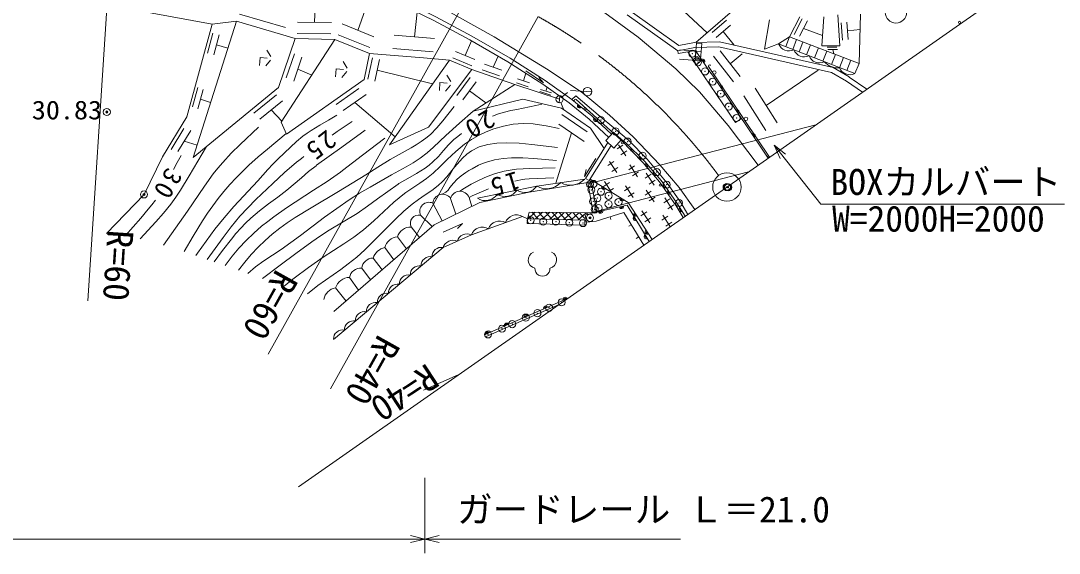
# Model space of a CAD drawing. Units: millimetres, scale not verified. Extents: x 40000 to 680000, y 20000 to 380000.
# Drawn here: x 286300 to 359365, y 243195 to 280670 of the extents above; entities that cross this region are included whole.
import ezdxf
from ezdxf.enums import TextEntityAlignment as Align

# ---------------------------------------------------------------- set-up
doc = ezdxf.new("R2010")
doc.units = ezdxf.units.MM
doc.header["$LTSCALE"] = 1000
doc.header["$PDMODE"] = 32
doc.header["$PDSIZE"] = 500
doc.linetypes.add('CHAIN', pattern=[18.5, 12, -1.5, 3.5, -1.5])
for name, color, linetype, lineweight in [('M-BGD', 7, 'Continuous', 13), ('M-BMK', 2, 'CHAIN', 13), ('M-STR-HTXT', 7, 'Continuous', 13)]:
    doc.layers.add(name, color=color, linetype=linetype, lineweight=lineweight)
doc.layers.add('M-OTRS', color=6, linetype='Continuous')
doc.styles.add('ＭＳ ゴシック', font='')
doc.styles.get('ＭＳ ゴシック').set_extended_font_data('MS Gothic')

msp = doc.modelspace()

# ---------------------------------------------------------------- linework, layer by layer
at = {"layer": 'M-BGD'}
for p, q in [((369223, 292219), (305830, 247871)), ((292969, 290889), (291026, 260952)), ((318325, 283407), (303704, 257211)), ((306966, 280558), (307067, 283088)), ((290164, 282210), (299757, 280432)), ((331901, 282337), (334585, 279814)), ((310024, 279989), (310679, 281839)), ((315941, 281574), (319607, 279531)), ((336385, 281364), (333794, 279134)), ((301481, 280636), (298429, 271054)), ((301481, 280636), (299757, 280432)), ((301481, 280636), (305610, 279417)), ((304927, 280195), (301698, 281134)), ((322701, 280964), (308081, 254768)), ((313996, 279536), (314183, 281264)), ((327387, 281225), (329744, 279513)), ((334951, 279838), (335956, 280703)), ((338969, 280729), (338634, 278663)), ((340388, 279533), (341112, 280947)), ((340709, 279714), (341267, 280806)), ((341094, 279576), (341653, 280669)), ((342665, 278896), (342811, 280935)), ((343936, 278909), (343781, 281084)), ((345300, 277660), (345371, 281137)), ((299757, 280432), (297973, 273910)), ((308156, 280551), (305776, 280566)), ((311138, 279536), (308909, 280442)), ((335224, 279491), (336229, 280356)), ((335727, 279924), (336493, 278949)), ((341373, 280122), (342718, 279643)), ((344113, 279293), (344026, 280517)), ((344519, 279342), (344432, 280565)), ((344475, 279954), (345349, 280058)), ((299437, 278392), (299822, 279802)), ((299876, 278264), (300262, 279674)), ((305610, 279417), (304443, 275971)), ((308406, 279359), (304617, 273535)), ((305610, 279417), (308406, 279359)), ((308125, 279759), (305745, 279773)), ((308406, 279359), (310838, 278355)), ((310870, 278781), (308641, 279686)), ((315417, 279423), (312574, 279649)), ((317562, 278229), (318022, 279258)), ((319607, 279531), (323280, 277285)), ((329744, 279513), (332391, 277278)), ((339622, 279041), (340388, 279533)), ((340119, 278847), (340381, 279535)), ((345300, 277660), (340388, 279533)), ((340612, 278654), (340876, 279347)), ((341070, 278475), (341336, 279172)), ((300069, 278969), (300876, 278735)), ((303899, 278149), (303621, 278610)), ((315315, 278480), (312472, 278706)), ((318237, 277946), (316887, 278512)), ((332557, 278365), (332521, 278562)), ((332557, 278365), (333772, 278586)), ((334177, 278498), (332681, 278614)), ((333759, 277966), (333846, 279088)), ((333772, 278586), (334786, 277075)), ((333846, 279088), (334220, 279059)), ((334220, 279059), (334133, 277937)), ((336907, 276753), (335505, 278545)), ((338634, 278663), (339622, 279041)), ((344975, 276949), (339622, 279041)), ((341588, 278273), (341856, 278973)), ((342153, 278052), (342422, 278758)), ((343936, 278909), (342665, 278896)), ((342742, 277822), (343013, 278532)), ((343039, 278815), (343728, 278822)), ((343085, 278647), (343774, 278654)), ((343429, 278650), (343513, 278342)), ((303142, 278083), (303098, 277522)), ((303640, 278044), (303142, 278083)), ((303880, 277900), (303534, 277488)), ((304981, 276659), (305553, 278350)), ((305511, 276425), (306084, 278116)), ((309256, 277344), (308978, 277804)), ((310838, 278355), (310465, 276545)), ((310710, 276549), (311042, 278067)), ((310838, 278355), (314642, 278069)), ((311213, 276426), (311544, 277943)), ((316459, 277899), (312245, 271937)), ((314642, 278069), (316459, 277899)), ((316459, 277899), (318026, 277241)), ((318038, 277500), (316688, 278067)), ((319542, 277393), (319879, 278189)), ((332658, 277959), (334154, 277843)), ((333880, 278162), (333561, 277889)), ((333561, 277889), (333835, 277569)), ((334133, 277937), (333759, 277966)), ((333835, 277569), (334154, 277843)), ((334154, 277843), (333880, 278162)), ((336442, 276377), (335040, 278169)), ((336206, 277649), (337058, 278338)), ((343344, 277586), (343617, 278302)), ((343913, 277364), (344188, 278084)), ((344423, 277164), (344700, 277889)), ((345300, 277660), (344975, 276949)), ((305797, 277271), (306769, 276843)), ((308498, 277277), (308455, 276716)), ((308997, 277238), (308498, 277277)), ((309236, 277094), (308891, 276682)), ((311379, 277185), (315277, 276226)), ((314999, 273187), (318026, 277241)), ((318026, 277241), (321071, 276178)), ((319983, 276785), (318766, 277210)), ((320151, 277181), (318933, 277606)), ((321669, 276439), (321829, 276988)), ((321839, 277136), (323086, 276302)), ((323280, 277285), (325806, 275611)), ((332391, 277278), (334055, 275658)), ((334698, 277442), (338984, 271065)), ((334786, 277075), (335032, 276747)), ((338742, 274716), (342411, 277192)), ((310465, 276545), (304990, 272688)), ((315796, 276321), (315753, 275760)), ((316295, 276282), (315796, 276321)), ((316554, 276388), (316276, 276848)), ((316989, 275414), (317929, 276673)), ((317410, 275103), (318350, 276362)), ((322001, 276024), (321174, 276297)), ((322083, 276303), (321255, 276576)), ((323086, 276302), (322761, 276682)), ((335032, 276747), (337004, 273796)), ((344391, 276422), (345528, 275643)), ((344589, 276711), (345834, 275857)), ((298379, 274621), (298749, 275974)), ((304443, 275971), (298429, 271054)), ((298765, 274483), (299135, 275836)), ((302695, 274161), (304294, 275468)), ((308496, 274771), (310095, 275898)), ((308993, 274349), (310592, 275475)), ((316534, 276138), (316189, 275726)), ((317880, 275732), (319028, 274882)), ((321071, 276178), (318131, 274313)), ((321071, 276178), (324206, 275145)), ((323591, 275434), (322828, 275685)), ((323634, 275592), (322871, 275843)), ((323253, 275718), (323331, 276007)), ((324775, 275632), (324395, 275307)), ((324976, 275773), (326472, 275657)), ((325806, 275611), (327714, 274037)), ((334055, 275658), (336080, 273287)), ((339520, 273497), (337963, 275935)), ((298950, 275160), (299657, 274907)), ((303109, 273736), (304708, 275043)), ((309793, 274912), (312638, 272492)), ((318131, 274313), (321628, 275154)), ((321628, 275154), (324348, 274509)), ((324225, 275394), (324187, 274896)), ((324300, 274914), (324488, 274451)), ((325076, 275125), (325349, 275385)), ((326929, 274038), (325349, 275385)), ((328531, 272288), (325371, 275137)), ((338721, 272958), (337164, 275395)), ((303908, 274390), (304667, 273611)), ((324348, 274509), (326384, 273104)), ((324371, 274077), (326144, 272853)), ((327714, 274037), (329392, 272510)), ((296276, 271103), (297973, 273910)), ((304990, 272688), (304617, 273535)), ((324159, 273391), (325931, 272167)), ((342244, 273346), (326212, 269197)), ((336080, 273287), (338185, 270506)), ((337004, 273796), (336590, 273516)), ((337229, 273479), (337004, 273796)), ((337229, 273479), (338884, 270995)), ((296871, 271608), (297764, 273085)), ((297361, 271459), (298254, 272935)), ((312245, 271937), (314999, 273187)), ((325045, 272779), (323946, 269232)), ((326384, 273104), (327346, 271668)), ((328008, 272828), (327458, 272233)), ((328573, 272305), (328008, 272828)), ((297808, 272197), (298706, 271922)), ((326044, 269575), (327610, 272092)), ((326299, 269416), (327834, 271885)), ((327458, 272233), (328023, 271710)), ((328023, 271710), (328573, 272305)), ((328669, 271925), (328251, 271651)), ((328872, 271161), (328358, 271943)), ((330091, 270663), (328531, 272288)), ((328573, 272305), (328883, 272075)), ((330199, 270767), (328883, 272075)), ((329392, 272510), (331270, 270522)), ((296276, 271103), (294973, 268446)), ((328943, 271507), (328526, 271233)), ((326755, 270983), (325964, 269709)), ((328024, 270758), (327606, 270484)), ((328227, 269994), (327713, 270775)), ((329493, 270454), (329075, 270179)), ((329695, 269690), (329146, 270526)), ((331239, 269327), (330091, 270663)), ((330199, 270767), (331358, 269419)), ((331270, 270522), (332614, 268930)), ((325964, 269709), (326078, 270195)), ((337509, 270033), (326572, 267203)), ((328298, 270340), (327880, 270066)), ((329767, 270036), (329349, 269762)), ((330658, 269867), (330240, 269592)), ((330861, 269103), (330311, 269938)), ((318429, 268183), (322602, 269037)), ((322081, 268608), (326195, 269290)), ((322602, 269037), (325977, 269528)), ((326299, 269416), (326044, 269575)), ((326441, 269334), (326195, 269290)), ((326195, 269290), (326582, 267148)), ((329041, 267878), (326371, 269533)), ((326441, 269334), (326828, 267193)), ((327720, 269289), (327302, 269015)), ((327872, 268602), (327373, 269361)), ((329188, 268985), (328771, 268711)), ((329391, 268221), (328842, 269057)), ((330932, 269449), (330514, 269174)), ((332410, 267655), (331239, 269327)), ((331358, 269419), (331589, 269092)), ((331589, 269092), (332536, 267737)), ((332614, 268930), (333718, 267381)), ((294973, 268446), (292333, 265692)), ((316545, 268167), (316916, 267055)), ((317839, 268229), (318039, 267606)), ((318589, 267876), (322081, 268608)), ((327994, 268871), (327724, 268694)), ((329463, 268567), (329045, 268293)), ((330657, 268681), (330239, 268406)), ((330860, 267917), (330311, 268753)), ((330932, 268263), (330514, 267989)), ((332166, 267363), (331617, 268199)), ((315292, 267836), (315952, 266582)), ((315378, 266300), (318589, 267876)), ((326582, 267148), (328971, 267685)), ((328971, 267685), (330510, 265137)), ((330722, 265285), (329041, 267878)), ((331964, 268127), (331546, 267852)), ((332238, 267709), (331820, 267435)), ((332916, 266820), (332410, 267655)), ((333039, 266906), (332536, 267737)), ((314431, 266983), (315237, 266179)), ((321595, 266891), (318002, 265602)), ((321595, 266891), (321943, 266741)), ((321934, 266392), (321943, 266741)), ((322062, 267208), (321943, 266741)), ((325992, 266645), (321943, 266741)), ((322208, 266735), (321999, 266962)), ((322503, 267202), (322000, 266740)), ((322062, 267208), (326582, 267148)), ((322694, 266724), (322251, 267205)), ((323013, 267195), (322505, 266728)), ((323180, 266712), (322732, 267199)), ((323523, 267189), (323009, 266716)), ((323666, 266700), (323213, 267193)), ((324033, 267182), (323513, 266704)), ((324152, 266689), (323695, 267186)), ((324543, 267175), (324017, 266692)), ((324638, 266677), (324176, 267180)), ((325052, 267168), (324521, 266680)), ((325124, 266666), (324657, 267174)), ((325562, 267162), (325025, 266668)), ((325610, 266654), (325138, 267167)), ((326072, 267155), (325529, 266656)), ((325996, 266751), (325620, 267161)), ((326006, 266981), (326582, 267148)), ((326100, 266501), (326006, 266981)), ((326207, 267039), (326101, 267154)), ((328729, 267185), (326796, 266574)), ((327763, 266880), (327823, 266689)), ((330131, 264871), (328729, 267185)), ((330353, 267212), (329935, 266938)), ((330556, 266448), (330007, 267284)), ((330628, 266794), (330210, 266520)), ((331822, 266908), (331404, 266634)), ((332025, 266144), (331476, 266980)), ((308332, 260210), (315378, 266300)), ((313767, 266155), (314346, 265408)), ((316011, 265794), (317379, 266410)), ((317379, 266410), (317022, 266059)), ((325983, 266295), (321934, 266392)), ((325983, 266295), (325992, 266645)), ((326100, 266501), (326796, 266574)), ((329254, 266319), (329083, 266216)), ((332097, 266490), (331679, 266216)), ((312800, 265459), (313430, 264617)), ((318002, 265602), (316012, 264702)), ((329779, 265453), (329608, 265349)), ((308307, 258249), (316012, 264702)), ((311912, 264708), (312542, 263849)), ((311083, 263970), (311716, 263135)), ((310288, 263251), (310906, 262434)), ((309427, 262607), (310060, 261703)), ((308442, 261866), (309183, 260945)), ((324803, 261144), (318985, 258581)), ((324170, 260701), (319046, 258444)), ((314624, 254670), (317077, 255739))]:
    msp.add_line(p, q, dxfattribs=at)
for points in [[(305778, 285061), (307080, 284642), (309762, 283654), (312495, 282438), (315499, 280945), (318046, 279590), (320732, 278043), (323205, 276467), (325076, 275125), (326483, 273969), (327870, 272679)], [(305686, 284775), (306983, 284358), (309649, 283376), (312367, 282167), (315362, 280678), (317901, 279328), (320577, 277787), (323037, 276218), (324893, 274887), (326285, 273743), (327667, 272459)], [(329168, 281365), (332603, 278933), (333693, 279131), (335460, 279183)], [(328966, 281079), (332521, 278562), (333730, 278782), (335426, 278832)], [(335460, 279183), (343470, 277369), (344579, 276717)], [(333234, 278488), (334371, 276795), (336590, 273516)], [(335426, 278832), (343340, 277039), (344401, 276415)], [(322967, 274793), (322532, 274695), (322093, 274606), (321214, 274436), (320777, 274343), (320344, 274236), (319918, 274111), (319499, 273960)], [(308549, 274027), (307943, 273667), (307332, 273313), (306731, 272946), (306440, 272750), (306157, 272543), (305705, 272169), (305271, 271770), (304415, 270958)], [(316802, 274631), (315989, 273622), (315573, 273130), (315124, 272676), (314808, 272411), (314474, 272168), (314125, 271942), (313765, 271729), (312293, 270912), (311431, 270375), (310581, 269824)], [(318131, 274313), (317170, 273461), (316218, 272596), (315337, 271762), (314883, 271364), (314407, 270998), (313916, 270681), (313406, 270391), (312374, 269827)], [(333237, 267044), (332746, 267872), (331788, 269244), (330383, 270935), (329053, 272259), (328169, 273019), (326929, 274038)], [(309628, 273590), (308917, 273110), (308561, 272871), (308208, 272629)], [(324186, 273085), (323268, 273270), (322809, 273355), (322346, 273416), (321652, 273440), (320956, 273385), (320267, 273257), (319592, 273064), (319044, 272854), (318515, 272604), (318008, 272315), (317527, 271986), (316900, 271470), (316311, 270906), (315820, 270410), (315313, 269935), (314855, 269572), (314375, 269235), (313404, 268573), (313310, 268505)], [(303015, 273177), (301738, 271960), (301108, 271344), (300508, 270703), (300167, 270301), (299841, 269886), (299219, 269029), (298027, 267272), (296332, 264886)], [(304967, 272739), (303650, 271638), (302995, 271083), (302355, 270510), (301893, 270067), (301445, 269609), (301011, 269138), (300592, 268652), (300189, 268154), (299802, 267643), (299433, 267120), (299081, 266586), (298435, 265508), (297806, 264420)], [(310540, 272962), (308880, 271776), (307111, 270496), (307075, 270469)], [(317319, 272736), (317044, 272534), (316779, 272321), (316393, 271943), (316035, 271536), (315680, 271127), (315303, 270744), (315034, 270516), (314749, 270307), (314452, 270113), (314145, 269929), (313522, 269574), (312909, 269207), (312843, 269164)], [(299366, 271820), (298757, 270793), (298159, 269757), (297538, 268739), (297207, 268245), (296858, 267765), (296344, 267134), (295803, 266523), (294705, 265315)], [(311913, 272401), (310354, 271206), (308942, 270125)], [(324055, 271756), (322264, 271967), (321364, 272055), (320444, 272086), (319800, 272055), (319164, 271963), (318560, 271793), (318010, 271527), (317677, 271286), (317372, 271004), (316812, 270361), (316269, 269687), (315983, 269365), (315677, 269068), (315233, 268721), (314762, 268408), (314288, 268100), (313833, 267766)], [(297575, 271182), (297307, 270693), (297046, 270200)], [(306217, 271116), (306046, 270979), (305873, 270845), (305711, 270720)], [(304415, 270958), (304036, 270588), (303677, 270197), (302977, 269397), (301284, 267587), (300605, 266805), (299957, 265996), (299334, 265166), (298733, 264322), (298611, 264144)], [(305711, 270720), (304861, 269981), (304031, 269218), (302842, 268092), (302267, 267509), (301716, 266906), (301112, 266171), (300536, 265411), (299412, 263870)], [(307075, 270469), (306554, 270052), (306048, 269618), (305031, 268752), (304390, 268262), (303740, 267784), (303098, 267298), (302483, 266782), (302121, 266436), (301775, 266074), (301442, 265697), (301120, 265309), (300500, 264512), (299897, 263704)], [(318513, 270495), (318055, 270251), (317828, 270126), (317607, 269991), (317297, 269766), (317009, 269512), (316742, 269232), (316496, 268929), (316363, 268757), (316212, 268608), (315955, 268456)], [(323983, 270840), (323196, 270900), (322410, 270970), (321622, 271021), (321226, 271030), (320830, 271023), (320232, 270974), (319641, 270875), (319064, 270717), (318785, 270614), (318513, 270495)], [(308942, 270125), (308794, 270012), (307855, 269365), (306904, 268740), (304998, 267493), (304107, 266870), (303672, 266544), (303248, 266205), (302691, 265718), (302159, 265204), (301653, 264664), (301175, 264100), (300670, 263439)], [(310581, 269824), (308665, 268654), (306733, 267508), (305605, 266813), (305054, 266447), (304516, 266062), (303994, 265651), (303495, 265215), (302993, 264724), (302517, 264208), (302060, 263674), (301618, 263128), (301610, 263117)], [(312374, 269827), (310875, 268970), (310133, 268531), (309404, 268071), (308533, 267468), (307681, 266837), (305990, 265555), (304610, 264578), (303407, 263774), (302823, 263351), (302266, 262892)], [(323901, 270322), (322997, 270288), (322089, 270270), (321637, 270251), (321188, 270218), (320743, 270163), (320302, 270081), (319706, 269916), (319122, 269699), (318552, 269442), (317997, 269158)], [(323816, 269625), (323230, 269598), (322643, 269579), (322059, 269544), (321768, 269513), (321479, 269470), (321069, 269386)], [(312843, 269164), (312117, 268662), (311407, 268136), (310698, 267610), (309973, 267108), (308995, 266510), (308008, 265924), (307386, 265523), (306776, 265105), (305659, 264298), (304554, 263475), (303300, 262538)], [(317997, 269158), (317521, 268882), (317181, 268676)], [(313310, 268505), (312929, 268208), (312560, 267897), (311844, 267248), (311134, 266591), (310403, 265962), (309723, 265449), (309019, 264969), (307587, 264038), (306543, 263315), (305530, 262550), (304860, 262004)], [(319208, 268838), (318715, 268627), (318387, 268490), (318064, 268342), (317841, 268222)], [(295772, 268049), (295525, 267723), (295269, 267405), (294739, 266782), (294198, 266167), (293666, 265546)], [(313833, 267766), (313250, 267264), (312688, 266736), (311599, 265641), (311056, 265092), (310504, 264555), (309936, 264038), (309343, 263551), (308818, 263164), (308280, 262793), (307740, 262423), (307209, 262041), (306466, 261454)]]:
    msp.add_lwpolyline(points, dxfattribs=at)
for centre, radius in [((347875, 281254), 750), ((352345, 280558), 75), ((335100, 277032), 125), ((326173, 275680), 300), ((324206, 275145), 250), ((292352, 274247), 75), ((292352, 274247), 37.5), ((325993, 274458), 75), ((337325, 273766), 125), ((328623, 272077), 75), ((335983, 268965), 1000), ((331294, 269096), 75), ((294973, 268446), 75), ((294973, 268446), 37.5), ((326353, 266800), 75), ((326353, 266800), 37.5)]:
    msp.add_circle(centre, radius, dxfattribs=at)
for centre, radius, start, end in [((340352, 279331), 786, 201.63483, 295.66573), ((341423, 278913), 786, 201.63483, 295.66573), ((334290, 277813), 150, 303.85503, 123.85503), ((334290, 277813), 75, 303.85503, 123.85503), ((342493, 278494), 786, 201.63483, 295.66573), ((343752, 278557), 1200, 220.02083, 277.27963), ((334760, 277484), 75, 33.90453, 213.90453), ((344634, 277657), 786, 201.63483, 295.66573), ((335558, 275960), 150, 303.76583, 123.76583), ((335558, 275960), 75, 303.76583, 123.76583), ((325321, 275081), 75, 47.96323, 227.96323), ((325609, 274687), 150, 140.58353, 320.58353), ((325609, 274687), 75, 140.58353, 320.58353), ((336699, 274253), 150, 303.76583, 123.76583), ((336699, 274253), 75, 303.76583, 123.76583), ((326753, 273718), 150, 137.08763, 317.08763), ((326753, 273718), 75, 137.08763, 317.08763), ((337817, 272597), 150, 303.67703, 123.67703), ((337817, 272597), 75, 303.67703, 123.67703), ((329332, 271629), 150, 135.17323, 315.17323), ((329332, 271629), 75, 135.17323, 315.17323), ((338893, 270982), 150, 40.89471, 123.67703), ((330380, 270557), 150, 130.68253, 310.68253), ((330380, 270557), 75, 130.68253, 310.68253), ((338893, 270982), 75, 46.8778, 123.67703), ((321768, 269571), 990, 235.75213, 327.36783), ((323293, 270210), 1361, 239.50593, 317.05253), ((324981, 270455), 1361, 239.50593, 317.05253), ((327323, 268942), 150, 148.20473, 328.20473), ((327323, 268942), 75, 148.20473, 328.20473), ((315980, 267769), 691, 35.13903, 174.42233), ((317202, 267996), 679, 20.08393, 165.42063), ((318986, 269002), 990, 235.75213, 327.36783), ((320377, 269286), 990, 235.75213, 327.36783), ((328598, 268152), 150, 148.20473, 328.20473), ((328598, 268152), 75, 148.20473, 328.20473), ((331924, 268613), 150, 124.94003, 304.94003), ((331924, 268613), 75, 124.94003, 304.94003), ((315020, 267249), 647, 65.17483, 204.30513), ((328567, 267594), 150, 192.65843, 12.65843), ((328567, 267594), 75, 192.65843, 12.65843), ((332759, 267368), 150, 121.19123, 301.19123), ((332759, 267368), 75, 121.19123, 301.19123), ((314295, 266411), 587, 76.69973, 205.85203), ((321173, 266182), 824, 59.24553, 160.23623), ((327103, 267265), 150, 192.65843, 12.65843), ((327103, 267265), 75, 192.65843, 12.65843), ((329532, 266756), 150, 121.14013, 301.14013), ((329573, 267056), 150, 122.95873, 302.95873), ((329532, 266756), 75, 121.14013, 301.14013), ((329573, 267056), 75, 122.95873, 302.95873), ((313752, 265157), 998, 89.13393, 162.35313), ((318778, 265323), 824, 59.24553, 160.23623), ((319975, 265753), 824, 59.24553, 160.23623), ((312886, 264457), 1006, 94.88173, 165.54063), ((317699, 264947), 721, 65.13343, 163.54893), ((330308, 265472), 150, 121.14013, 301.14013), ((330308, 265472), 75, 121.14013, 301.14013), ((330389, 265797), 150, 122.95873, 302.95873), ((330389, 265797), 75, 122.95873, 302.95873), ((312164, 263591), 1145, 102.71413, 160.69493), ((315871, 264088), 630, 77.04183, 182.84703), ((316704, 264497), 721, 65.13343, 163.54893), ((311097, 263156), 814, 90.96313, 173.24743), ((315101, 263442), 630, 77.04183, 182.84703), ((322602, 263839), 599, 113.44836, 257.2818), ((323405, 263839), 599, 282.7182, 66.55164), ((310203, 262468), 788, 83.74793, 169.88673), ((314330, 262797), 630, 77.04183, 182.84703), ((323003, 263222), 534, 176.52859, 3.47141), ((309438, 261567), 1040, 90.57793, 163.28543), ((313560, 262152), 630, 77.04183, 182.84703), ((308589, 260898), 980, 98.61003, 170.59283), ((312789, 261507), 630, 77.04183, 182.84703), ((311248, 260216), 630, 77.04183, 182.84703), ((312019, 260861), 630, 77.04183, 182.84703), ((324603, 261056), 150, 23.77643, 203.77643), ((324603, 261056), 75, 23.77643, 203.77643), ((310478, 259571), 630, 77.04183, 182.84703), ((323231, 260451), 150, 23.77643, 203.77643), ((323231, 260451), 75, 23.77643, 203.77643), ((309707, 258926), 630, 77.04183, 182.84703), ((320485, 259242), 150, 23.77643, 203.77643), ((321858, 259846), 150, 23.77643, 203.77643), ((321858, 259846), 75, 23.77643, 203.77643), ((308937, 258281), 630, 77.04183, 182.84703), ((319113, 258637), 150, 23.77643, 203.77643), ((319113, 258637), 75, 23.77643, 203.77643), ((320485, 259242), 75, 23.77643, 203.77643)]:
    msp.add_arc(centre, radius, start, end, dxfattribs=at)
for p in [(333550, 278357), (333947, 277756), (334446, 277104), (334982, 276386), (335550, 275539), (336114, 274629), (292352, 274247), (336664, 273826), (327117, 273678), (328148, 272877), (328989, 272168), (330048, 271168), (331051, 270019), (326354, 269161), (326446, 268769), (326592, 269187), (327127, 268637), (331747, 269135), (294973, 268446), (326575, 267953), (326865, 268185), (327657, 268351), (328359, 267911), (326680, 267385), (326951, 267486), (327655, 267764), (332609, 267845), (322174, 266626), (323061, 266534), (323954, 266533), (324899, 266460), (326353, 266800), (325859, 266432), (324353, 260853), (322652, 260090), (323474, 260471), (320876, 259320), (321836, 259782), (319178, 258593), (320158, 258996)]:
    msp.add_point(p, dxfattribs=at)
at = {"layer": 'M-BMK'}
msp.add_arc((303207, 246036), 40000, 36.40843, 60.83375, dxfattribs=at)
at = {"layer": 'M-OTRS'}
for p in [(335983, 268965), (336063, 268946)]:
    msp.add_point(p, dxfattribs=at)
at = {"layer": 'M-STR-HTXT'}
for p, q in [((339299, 271911), (342582, 267759)), ((339299, 271911), (339723, 270971)), ((339299, 271911), (340115, 271281)), ((342582, 267759), (359732, 267759)), ((314730, 248494), (314730, 243195)), ((314730, 244195), (188323, 244195)), ((314730, 244195), (313730, 244445)), ((314730, 244195), (313730, 243945)), ((314730, 244195), (315730, 244445)), ((314730, 244195), (332725, 244195)), ((314730, 244195), (315730, 243945))]:
    msp.add_line(p, q, dxfattribs=at)

# ---------------------------------------------------------------- texts
at = {"layer": 'M-BGD', "style": 'ＭＳ ゴシック', "width": 1.1}
msp.add_text('30.83', height=1320, dxfattribs=at).set_placement((289549, 273333), align=Align.BOTTOM_CENTER)
at = {"layer": 'M-BGD', "style": 'ＭＳ ゴシック'}
for s, rotation, p in [('R=60', 266.287, (291695, 263539)), ('R=60', 240.833, (302582, 261356)), ('R=40', 240.834, (309769, 256768)), ('R=40', 213.198, (312503, 255704))]:
    msp.add_text(s, height=1833, rotation=rotation, dxfattribs=at).set_placement(p, align=Align.BOTTOM_CENTER)
at = {"layer": 'M-BGD', "char_height": 1320, "attachment_point": 5, "style": 'ＭＳ ゴシック'}
for s, insert, rotation in [('\\T1.24;20', (318525, 273359), 210.505), ('\\T1.24;25', (307359, 271857), 217.844), ('\\T1.24;30', (296610, 269132), 240.309), ('\\T1.24;15', (320280, 269151), 196.748)]:
    msp.add_mtext(s, dxfattribs=dict(at, insert=insert, rotation=rotation))
at = {"layer": 'M-STR-HTXT', "style": 'ＭＳ ゴシック'}
for s, p in [('BOXカルバート', (343269, 267859)), ('ガードレール Ｌ＝21.0', (316998, 244813))]:
    msp.add_text(s, height=1833, dxfattribs=at).set_placement(p, align=Align.BOTTOM_LEFT)
msp.add_text('W=2000H=2000', height=1833, dxfattribs=at).set_placement((343385, 267659), align=Align.TOP_LEFT)

doc.saveas('drawing.dxf')
